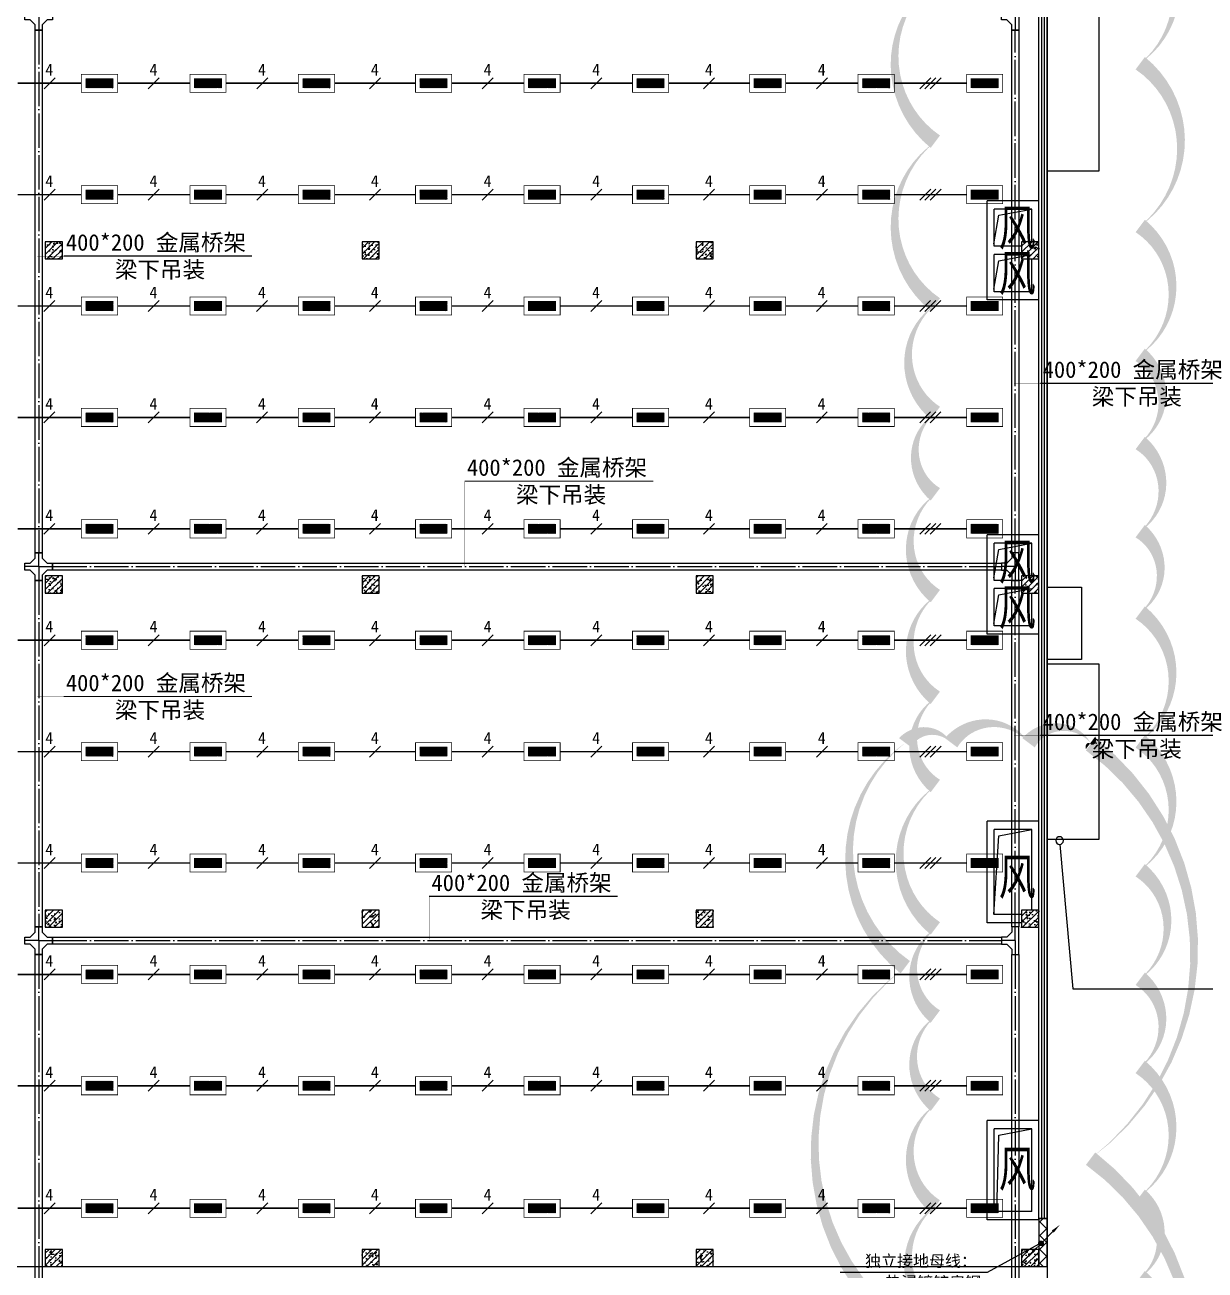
# Model space of a CAD drawing. Header units: millimetres. Extents: x -633009578 to 5705885, y -633235091 to 2571734.
# Drawn here: x 2882182 to 2916448, y 1923800 to 1959944 of the extents above; entities that cross this region are included whole.
import ezdxf

# ---------------------------------------------------------------- set-up
doc = ezdxf.new("R2010")
doc.units = ezdxf.units.MM
doc.header["$LTSCALE"] = 1000
doc.header["$MEASUREMENT"] = 0
doc.linetypes.add('DOTE', pattern=[2.4200000000000004, 2, -0.2, 0.02, -0.2])
doc.layers.get('0').update_dxf_attribs({"color": 9})
for name, color, linetype in [('3T_WOOD', 21, 'Continuous'), ('A-COLUM(柱)', 255, 'Continuous'), ('A-DI-I(索引)', 21, 'Continuous'), ('A-F-AREA(计算)', 5, 'Continuous'), ('A-FLOR(看线)', 8, 'Continuous'), ('A-HATH(填充)', 8, 'Continuous'), ('A-OTHER(其它)', 192, 'Continuous'), ('A-TEXT(房间)', 243, 'Continuous'), ('A-WALL(墙)', 255, 'Continuous'), ('A-WINDOW（窗）', 4, 'Continuous'), ('DIM_MODI', 6, 'Continuous'), ('WALL', 9, 'Continuous'), ('电-弱电平面-箭头', 3, 'Continuous'), ('电-强电平面-标注', 3, 'Continuous'), ('电-强电平面-线缆', 3, 'Continuous'), ('电-桥架', 4, 'Continuous'), ('设备-照明', 3, 'Continuous'), ('设备-箱柜', 3, 'Continuous')]:
    doc.layers.add(name, color=color, linetype=linetype)
doc.styles.add('_TCH', font='simhei.ttf', dxfattribs={"width": 0.75, "bigfont": 'hztxt.shx'})
doc.styles.add('ELEC-DIM', font='simhei.ttf')
doc.styles.add('IDQSTYLE', font='simhei.ttf', dxfattribs={"width": 0.707, "bigfont": 'hztxt.shx'})

# ---------------------------------------------------------------- blocks, each defined once
blk = doc.blocks.new('$TCHSYS$WIN2D')
for p, q in [((-0.5, 0.5), (0.5, 0.5)), ((-0.5, 0.5), (-0.4999999999999999, -0.5)), ((0.5, 0.5), (0.4999999999999998, -0.5)), ((0.5, 0.1666666666666666), (-0.5, 0.1666666666666666)), ((0.5, -0.1666666666666667), (-0.5, -0.1666666666666667)), ((-0.4999999999999999, -0.5), (0.5, -0.5))]:
    blk.add_line(p, q)
blk = doc.blocks.new('_FZH')
h = blk.add_hatch()
h.set_pattern_fill('钢筋混凝土', color=256, scale=0.1, style=0)
h.set_pattern_definition([(45, (0, 0), (-0.1767766952966369, 0.1767766952966369), []), (50, (0, 0), (0.7172601826007535, -0.06275213498259512), [0.07500000000000001, -0.8250000000000001]), (355, (0, 0), (-0.138751333613, 0.7521921337000119), [0.06, -0.66]), (100.4514, (0.05977168000000001, -0.00522934), (0.5785093817140216, 0.6894395420609536), [0.06374019, -0.701142112]), (46.1842, (0, 0.2), (1.067241048625645, -0.1655190143290181), [0.1125, -1.2375]), (96.6356, (0.088936745, 0.186206693), (0.9346627055487033, 0.9741178709004418), [0.095610288, -1.051713]), (351.1842, (0, 0.2), (0.9346619451336272, 0.9741186009253247), [0.09000000000000001, -0.9900000000000001]), (21, (0.1, 0.15), (0.5969070521184617, -0.4026188906653388), [0.07500000000000001, -0.8250000000000001]), (326, (0.1, 0.15), (0.2433153319215824, 0.7251500450468529), [0.06, -0.66]), (71.4514, (0.149742233, 0.116448394), (0.84022262858149, 0.3225304967099524), [0.06374019, -0.701142112]), (37.50000000000001, (0, 0), (0.01215985531729062, 0.3328938538313115), [0, -0.652, 0, -0.67, 0, -0.6625000000000001]), (7.499999999999999, (0, 0), (0.2630695374421486, 0.3944117118823603), [0, -0.382, 0, -0.637, 0, -0.2525]), (-32.5, (-0.223, 0), (0.533822436172409, -0.02255487173437976), [0, -0.25, 0, -0.78, 0, -1.035]), (-42.5, (-0.323, 0), (0.5831861693423862, 0.1001049823323177), [0, -0.325, 0, -0.518, 0, -0.735])])
h.paths.add_polyline_path([(-0.5, -0.5), (0.5, -0.5), (0.5, 0.5), (-0.5, 0.5)])
blk.add_lwpolyline([(-0.5, -0.5), (0.5, -0.5), (0.5, 0.5), (-0.5, 0.5)], close=True)
blk = doc.blocks.new('9-3-1')
at = {"layer": 'A-HATH(填充)'}
h = blk.add_hatch(dxfattribs=at)
h.set_pattern_fill('多孔材料', color=256, scale=100, style=0)
h.set_pattern_definition([(45, (-1310357.920547385, -2.793967723846436e-09), (-200.0002033111466, 200.0002033111467), []), (135, (-1310357.920547385, -2.793967723846436e-09), (-200.0002033111467, -200.0002033111466), [])])
h.paths.add_polyline_path([(1255980.598288325, 1245922.080887664), (1255980.598288326, 1247322.080887855), (1255740.598288326, 1247322.080887855), (1255740.598288325, 1245922.080887664)])
at = {"layer": 'A-DI-I(索引)'}
for p, q in [((1256354.059506357, 1258179.816810353), (1256723.846392044, 1253984.192666368)), ((1256723.846392044, 1253984.192666368), (1262978.910005449, 1253984.192666368))]:
    blk.add_line(p, q, dxfattribs=at)
blk.add_lwpolyline([(1256455.770254276, 1258290.886250541, 1), (1256232.770254276, 1258290.886250541, 1)], format="xyb", close=True, dxfattribs=at)
blk.add_circle((1256354.059506357, 1258179.816810353), 0, dxfattribs=at)
at = {"layer": 'A-F-AREA(计算)'}
blk.add_lwpolyline([(1121700.575826842, 1313862.080936), (1255980.575826842, 1313862.080936), (1255980.575826842, 1177782.080936), (1121700.575826842, 1177782.080936)], close=True, dxfattribs=at)
at = {"layer": 'A-FLOR(看线)'}
for points in [[(1255980.598288325, 1282822.080887661), (1257480.598288324, 1282822.080887661), (1257480.598288326, 1277722.080887661), (1255980.598288327, 1277722.080887661)], [(1255980.598288325, 1265647.080887664), (1256980.598288325, 1265647.080887664), (1256980.598288325, 1263547.080887664), (1255980.598288325, 1263547.080887664)], [(1255980.598288325, 1263422.080887661), (1257480.598288324, 1263422.080887661), (1257480.598288326, 1258322.080887661), (1255980.598288327, 1258322.080887661)], [(1188940.598288327, 1245922.080887664), (1255240.598288325, 1245922.080887664)]]:
    blk.add_lwpolyline(points, dxfattribs=at)
at = {"layer": 'A-OTHER(其它)'}
for points in [[(1254438.65291767, 1275612.078934581), (1254579.824808245, 1276442.089357611), (1255540.598288213, 1276622.080887587)], [(1254438.652917603, 1274292.071122137), (1254579.824808177, 1275122.081545167), (1255540.598288146, 1275302.073075143)], [(1254438.6529173, 1265912.078934994), (1254579.824807875, 1266742.089358024), (1255540.598287843, 1266922.080888001)], [(1254438.652917682, 1264592.071122175), (1254579.824808257, 1265422.081545205), (1255540.598288225, 1265602.073075181)], [(1254438.65291627, 1256142.07307521), (1254579.824808245, 1258432.089357559), (1255540.598288213, 1258612.080887536)], [(1254521.079452615, 1247522.080887701), (1254579.824808297, 1249742.08935793), (1255540.598288266, 1249922.080887906)]]:
    blk.add_lwpolyline(points, dxfattribs=at)
at = {"layer": 'A-WALL(墙)'}
for p, q in [((1254240.598288325, 1275422.073075166), (1254240.598288036, 1276862.080887953)), ((1255740.598288204, 1276862.080887953), (1254240.598288036, 1276862.080887953)), ((1254440.598288406, 1275542.073075509), (1254440.598288406, 1276622.080887587)), ((1255540.598288583, 1276622.080887587), (1254440.598288406, 1276622.080887587)), ((1255540.598288362, 1275672.080887693), (1255540.598288583, 1276622.080887587)), ((1255740.598288298, 1275672.080887693), (1255740.598288204, 1276862.080887953)), ((1255240.598288553, 1275542.073075517), (1254440.598288406, 1275542.073075509)), ((1254240.598288418, 1273982.0808877), (1254240.598288325, 1275422.073075166)), ((1255240.598288553, 1275302.073075138), (1254440.598288418, 1275302.073075143)), ((1254440.598288418, 1274222.080887689), (1254440.598288418, 1275302.073075143)), ((1255540.598288238, 1274222.080887689), (1255540.598288325, 1275172.080887693)), ((1255740.598288617, 1273982.0808877), (1255740.598288576, 1275172.080887693)), ((1255540.598288238, 1274222.080887689), (1254440.598288418, 1274222.080887689)), ((1255740.598288617, 1273982.0808877), (1254240.598288418, 1273982.0808877)), ((1254240.598288325, 1265722.073075166), (1254240.598288406, 1267162.080887615)), ((1255740.598288204, 1267162.080887615), (1254240.598288406, 1267162.080887615)), ((1254440.598288036, 1265842.073075171), (1254440.598288036, 1266922.080888001)), ((1255540.598288583, 1266922.080888001), (1254440.598288036, 1266922.080888001)), ((1255540.598288546, 1265972.080887693), (1255540.598288583, 1266922.080888001)), ((1255740.598288672, 1265972.080887693), (1255740.598288204, 1267162.080887615)), ((1255240.598287577, 1265842.073074985), (1254440.598288036, 1265842.073075171)), ((1254240.598288418, 1264282.080887738), (1254240.598288325, 1265722.073075166)), ((1255240.598287577, 1265602.073074881), (1254440.598288418, 1265602.073075181)), ((1254440.598288418, 1264522.080887727), (1254440.598288418, 1265602.073075181)), ((1255540.598288238, 1264522.080887727), (1255540.598288325, 1265472.080887693)), ((1255740.598288247, 1264282.080887738), (1255740.598288373, 1265472.080887693)), ((1255540.598288238, 1264522.080887727), (1254440.598288418, 1264522.080887727)), ((1255740.598288247, 1264282.080887738), (1254240.598288418, 1264282.080887738)), ((1254240.598288425, 1255902.073075219), (1254240.598288425, 1258852.080887594)), ((1255740.598288505, 1258852.080887593), (1254240.598288425, 1258852.080887594)), ((1254440.598288244, 1256142.073075209), (1254440.598288244, 1258612.080887604)), ((1255540.598288329, 1258612.080887604), (1254440.598288244, 1258612.080887604)), ((1255540.598288168, 1256272.080887693), (1255540.598288329, 1258612.080887604)), ((1255740.598288602, 1256272.080887693), (1255740.598288505, 1258852.080887593)), ((1255240.598288553, 1256142.073075082), (1254440.598288244, 1256142.073075209)), ((1255240.598288553, 1255902.07307519), (1254240.598288425, 1255902.073075219)), ((1254240.598288434, 1247282.080887711), (1254240.598288434, 1250162.080887588)), ((1255740.59828825, 1250162.080887588), (1254240.598288434, 1250162.080887588)), ((1254440.598288249, 1247522.080887701), (1254440.598288249, 1249922.080887974)), ((1255540.598288435, 1249922.080887974), (1254440.598288249, 1249922.080887974)), ((1255540.598288435, 1247522.080887701), (1255540.598288435, 1249922.080887974)), ((1255740.59828825, 1247282.080887711), (1255740.59828825, 1250162.080887588)), ((1255540.598288435, 1247522.080887701), (1254440.598288249, 1247522.080887701)), ((1255740.59828825, 1247282.080887711), (1254240.598288434, 1247282.080887711))]:
    blk.add_line(p, q, dxfattribs=at)
at = {"layer": 'DIM_MODI', "color": 8}
for points in [[(1252735.810970664, 1283300.770435103, 0, 450, 0.5), (1252735.810970664, 1278576.114226514, 0, 450, 0.5), (1252735.810970664, 1273851.458017926, 0, 450, 0.5), (1252735.810970664, 1270701.6872122, 0, 450, 0.5), (1252735.810970664, 1268339.359107906, 0, 450, 0.5), (1252735.810970664, 1265386.448977539, 0, 450, 0.5), (1252735.810970664, 1262433.538847171, 0, 450, 0.5), (1252735.810970664, 1259874.350067519, 0, 450, 0.5), (1252735.810970664, 1255740.275885004, 0, 450, 0.5), (1252735.810970664, 1253181.087105352, 0, 450, 0.5), (1252735.810970664, 1250621.8983257, 0, 450, 0.5), (1252735.810970664, 1247668.988195332, 0, 450, 0.5), (1252735.810970664, 1244519.217389606, 0, 450, 0.5)], [(1258685.310798185, 1242663.739489907, 0, 450, 0.5), (1258685.310798185, 1245616.649620275, 0, 450, 0.5), (1258685.310798185, 1247978.977724569, 0, 450, 0.5), (1258685.310798185, 1251719.330556368, 0, 450, 0.5), (1258685.310798185, 1254278.51933602, 0, 450, 0.5), (1258685.310798185, 1257428.290141746, 0, 450, 0.5), (1258685.310798185, 1261168.642973545, 0, 450, 0.5), (1258685.310798185, 1264908.995805344, 0, 450, 0.5), (1258685.310798185, 1267271.323909638, 0, 450, 0.5), (1258685.310798185, 1269830.51268929, 0, 450, 0.5), (1258685.310798185, 1272389.701468942, 0, 450, 0.5), (1258685.310798185, 1276130.054300742, 0, 450, 0.5), (1258685.310798185, 1280854.71050933, 0, 450, 0.5), (1258685.310798185, 1284988.784691845, 0, 450, 0.5)]]:
    blk.add_lwpolyline(points, format="xyseb", dxfattribs=at)
blk.add_lwpolyline([(1251862.579452615, 1261129.255103555, 0, 450, 0.5), (1251862.579452615, 1254614.317358537, 0, 450, 0.5), (1251862.579452615, 1244090.187155047, 0, 450, 0.5), (1251862.579452615, 1238076.398467339, 0, 450, 0.5), (1251862.579452615, 1237030.667434421, 0, 450, 0.5), (1255912.579452615, 1237030.667434421, 0, 450, 0.5), (1257244.079452615, 1237030.667434421, 0, 450, 0.5), (1257244.079452615, 1249058.244809838, 0, 450, 0.5), (1257244.079452615, 1261085.822185255, 0, 450, 0.5), (1257244.079452615, 1261129.255103555, 0, 450, 0.5), (1255444.079452615, 1261129.255103555, 0, 450, 0.5), (1253194.079452615, 1261129.255103555, 0, 450, 0.5)], format="xyseb", close=True, dxfattribs=at)
at = {"layer": 'WALL'}
for p, q in [((1255980.598288326, 1247322.080887855), (1255740.598288326, 1247322.080887855)), ((1255740.598288326, 1247322.080887855), (1255740.598288325, 1245922.080887664)), ((1255980.598288325, 1245922.080887664), (1255980.598288326, 1247322.080887855)), ((1255740.598288325, 1245922.080887664), (1255980.598288325, 1245922.080887664))]:
    blk.add_line(p, q, dxfattribs=at)
at = {"layer": 'A-COLUM(柱)', "xscale": 500, "yscale": 500, "zscale": 500}
for p in [(1227140.598288325, 1275422.080887664), (1236340.598288325, 1275422.080887664), (1246040.598288325, 1275422.080887664), (1255490.598288325, 1275422.080887664), (1227140.598288325, 1265722.080887664), (1236340.598288325, 1265722.080887664), (1246040.598288325, 1265722.080887664), (1255490.598288325, 1265722.080887664), (1227140.598288325, 1256022.080887664), (1236340.598288325, 1256022.080887664), (1246040.598288325, 1256022.080887664), (1255490.598288325, 1256022.080887664), (1227140.598288325, 1246172.080887664), (1236340.598288325, 1246172.080887664), (1246040.598288325, 1246172.080887664), (1255490.598288325, 1246172.080887664)]:
    blk.add_blockref('_FZH', p, dxfattribs=at)
at = {"layer": 'A-WINDOW（窗）', "extrusion": (0, 0, -1), "xscale": -36000, "yscale": 240, "zscale": 36000, "rotation": 270}
blk.add_blockref('$TCHSYS$WIN2D', (-1255860.598288325, 1265322.080887664), dxfattribs=at)
at = {"layer": 'A-TEXT(房间)', "style": '_TCH', "width": 0.75}
for p in [(1254577.276002137, 1275559.479153864), (1254577.276002069, 1274239.471341421), (1254577.276001767, 1265859.479154278), (1254577.276002149, 1264539.471341459), (1254577.276002137, 1256713.979153813), (1254577.276002189, 1248240.979154183)]:
    blk.add_text('风', height=1050, dxfattribs=at).set_placement(p)
blk = doc.blocks.new('*X353')
at = {"color": 0, "linetype": 'Continuous'}
for p, q in [((277.1059544658493, 221.9516255332986), (279.536990929048, 224.3826619964973)), ((277.1059544658493, 222.2344682457732), (279.2541482165735, 224.3826619964973)), ((277.1059544658493, 222.5173109582479), (278.9713055040988, 224.3826619964973)), ((277.1059544658493, 222.8001536707225), (278.6884627916242, 224.3826619964973)), ((277.1059544658493, 223.0829963831971), (278.4056200791496, 224.3826619964973)), ((277.1059544658493, 223.3658390956717), (278.122777366675, 224.3826619964973)), ((277.1059544658493, 223.6486818081463), (277.8399346542004, 224.3826619964973)), ((277.1059544658493, 223.9315245206209), (277.5570919417257, 224.3826619964973)), ((277.1059544658493, 224.2143672330955), (277.2742492292511, 224.3826619964973)), ((277.3198336415227, 221.8826619964973), (279.8198336415227, 224.3826619964973)), ((277.6026763539973, 221.8826619964973), (280.1026763539973, 224.3826619964973)), ((277.8855190664719, 221.8826619964973), (280.3855190664719, 224.3826619964973)), ((278.1683617789465, 221.8826619964973), (280.6683617789466, 224.3826619964973)), ((278.4512044914212, 221.8826619964973), (280.9512044914212, 224.3826619964973)), ((278.7340472038958, 221.8826619964973), (281.2340472038958, 224.3826619964973)), ((279.0168899163704, 221.8826619964973), (281.5168899163704, 224.3826619964973)), ((279.299732628845, 221.8826619964973), (281.799732628845, 224.3826619964973)), ((279.5825753413196, 221.8826619964973), (282.0825753413196, 224.3826619964973)), ((279.8654180537943, 221.8826619964973), (282.3654180537943, 224.3826619964973)), ((280.1482607662689, 221.8826619964973), (282.6482607662689, 224.3826619964973)), ((280.4311034787435, 221.8826619964973), (282.9311034787435, 224.3826619964973)), ((280.7139461912181, 221.8826619964973), (283.2139461912181, 224.3826619964973)), ((280.9967889036927, 221.8826619964973), (283.4967889036927, 224.3826619964973)), ((281.2796316161674, 221.8826619964973), (283.7796316161674, 224.3826619964973)), ((281.5624743286419, 221.8826619964973), (284.062474328642, 224.3826619964973)), ((281.8453170411166, 221.8826619964973), (284.3453170411166, 224.3826619964973)), ((282.1281597535912, 221.8826619964973), (284.6059544658494, 224.3604567087555)), ((282.4110024660658, 221.8826619964973), (284.6059544658494, 224.0776139962809)), ((282.6938451785405, 221.8826619964973), (284.6059544658494, 223.7947712838063)), ((282.976687891015, 221.8826619964973), (284.6059544658494, 223.5119285713317)), ((283.2595306034897, 221.8826619964973), (284.6059544658494, 223.229085858857)), ((283.5423733159643, 221.8826619964973), (284.6059544658494, 222.9462431463824)), ((283.8252160284389, 221.8826619964973), (284.6059544658494, 222.6634004339078)), ((284.1080587409135, 221.8826619964973), (284.6059544658494, 222.3805577214332)), ((284.3909014533882, 221.8826619964973), (284.6059544658494, 222.0977150089586))]:
    blk.add_line(p, q, dxfattribs=at)
blk = doc.blocks.new('HC000062')
at = {"color": 0, "linetype": 'Continuous', "const_width": 0.2}
for points in [[(-4.97662087547036, 2.499999999999943), (5.023379124529697, 2.499999999999943), (5.023379124529697, -2.500000000000057), (-4.97662087547036, -2.500000000000057), (-4.97662087547036, 2.499999999999943)], [(-3.72662087547036, 1.25), (-3.72662087547036, -1.250000000000057), (3.773379124529697, -1.250000000000057), (3.773379124529697, 1.25), (-3.72662087547036, 1.25)]]:
    blk.add_lwpolyline(points, dxfattribs=at)
at = {"color": 0, "linetype": 'Continuous'}
blk.add_blockref('*X353', (-280.8325753413197, -223.1326619964974), dxfattribs=at)
at = {"color": 0, "style": 'IDQSTYLE', "width": 0.7}
blk.add_attdef('PSFHATT', (7.023379124529697, -2.500000000000057), '', height=2.5, dxfattribs=at)
blk = doc.blocks.new('*X134')
at = {"color": 0, "linetype": 'Continuous'}
for p, q in [((192.590110055903, 446.7242872143482), (193.9264208598343, 448.0605980182795)), ((192.6512440212146, 447.2096852483717), (193.4410228258108, 447.9994640529679)), ((192.666080612941, 446.3759937026742), (194.2747143715083, 447.9846274612416)), ((192.8122309321682, 446.0978799531896), (194.552828120993, 447.8384771420143)), ((193.0126674313866, 445.874052383696), (194.7766556904866, 447.6380406427959)), ((193.2651240367983, 445.7022449203958), (194.9484631537868, 447.3855840373842)), ((193.5780466605768, 445.5909034754624), (195.0598045987202, 447.0726614136058)), ((193.9838870800477, 445.5724798262212), (195.0782282479613, 446.6668209941349))]:
    blk.add_line(p, q, dxfattribs=at)
blk = doc.blocks.new('HC001445')
at = {"color": 0, "linetype": 'Continuous'}
for p, q in [((0.1320978050268309, 0.05776119327106244), (3.237590705501646, 3.232738715067399)), ((-5.469508829517324, -5.531426259851287), (-2.364015929042509, -2.356448738054951))]:
    blk.add_line(p, q, dxfattribs=at)
for points in [[(3.237590705501646, 3.232738715067399, 0.8, 0, 0), (5.189490166405335, 5.119309791711203, 0, 0, 0)], [(-2.364015929042509, -2.356448738054951, 0.8, 0, 0), (-0.4121164681388194, -0.4698776614111466, 0, 0, 0)]]:
    blk.add_lwpolyline(points, format="xyseb", dxfattribs=at)
blk.add_circle((0, 0), 0.625, dxfattribs=at)
at = {"color": 0, "linetype": 'Continuous', "xscale": 0.5, "yscale": 0.5, "zscale": 0.5}
blk.add_blockref('*X134', (-96.91845018383214, -223.4069038532592), dxfattribs=at)
at = {"color": 0, "style": 'IDQSTYLE', "width": 0.7}
blk.add_attdef('PSFHATT', (7.189490166405335, -5.531426259851287), '', height=2.5, dxfattribs=at)
blk = doc.blocks.new('G$C5426B98F')
at = {"layer": '设备-箱柜', "color": 6}
for p, q in [((0, 0), (-1502.718682224397, -815.8088769494789)), ((-1502.718682224397, -815.8088769494789), (-5770.856057925615, -815.8088769494789))]:
    blk.add_line(p, q, dxfattribs=at)
at = {"layer": '电-弱电平面-箭头', "color": 4, "xscale": 105, "yscale": 105, "zscale": 105}
blk.add_blockref('HC001445', (61.51194860646501, 27.58350439893547), dxfattribs=at)
at = {"layer": '设备-箱柜', "color": 6, "style": 'ELEC-DIM'}
for s, p in [('独立接地母线：', (-5046.856293669902, -655.0661934000091)), ('热浸镀锌扁钢', (-4461.345431455877, -1275.443169307953))]:
    blk.add_text(s, height=339.8734177215189, dxfattribs=at).set_placement(p)

msp = doc.modelspace()

# ---------------------------------------------------------------- linework, layer by layer
at = {"layer": '电-强电平面-标注'}
for p, q in [((2883056.547865565, 1958408.69594752), (2882738.34981404, 1958090.497895977)), ((2886081.547865565, 1958408.695947597), (2885763.34981404, 1958090.497896054)), ((2889231.547865565, 1958408.695947677), (2888913.34981404, 1958090.497896134)), ((2892506.547865565, 1958408.695947761), (2892188.34981404, 1958090.497896218)), ((2895781.547865565, 1958408.695947845), (2895463.34981404, 1958090.497896302)), ((2898931.547865565, 1958408.695947925), (2898613.34981404, 1958090.497896382)), ((2902206.547865565, 1958408.695948008), (2901888.34981404, 1958090.497896465)), ((2905481.547865565, 1958408.695948092), (2905163.34981404, 1958090.497896549)), ((2908481.597865566, 1958408.695948167), (2908163.39981404, 1958090.497896626)), ((2908631.597865566, 1958408.695948171), (2908313.39981404, 1958090.49789663)), ((2908781.597865566, 1958408.695948175), (2908463.39981404, 1958090.497896634)), ((2883056.547865565, 1955175.362614177), (2882738.34981404, 1954857.164562634)), ((2886081.547865565, 1955175.362614254), (2885763.34981404, 1954857.164562711)), ((2889231.547865565, 1955175.362614334), (2888913.34981404, 1954857.164562791)), ((2892506.547865565, 1955175.362614418), (2892188.34981404, 1954857.164562875)), ((2895781.547865565, 1955175.362614501), (2895463.34981404, 1954857.164562958)), ((2898931.547865565, 1955175.362614582), (2898613.34981404, 1954857.164563039)), ((2902206.547865565, 1955175.362614665), (2901888.34981404, 1954857.164563122)), ((2905481.547865565, 1955175.362614749), (2905163.34981404, 1954857.164563206)), ((2908481.597865566, 1955175.362614824), (2908163.39981404, 1954857.164563283)), ((2908631.597865566, 1955175.362614828), (2908313.39981404, 1954857.164563287)), ((2908781.597865566, 1955175.362614832), (2908463.39981404, 1954857.164563291)), ((2883053.996705368, 1951942.029280863), (2882735.798653843, 1951623.83122932)), ((2886078.996705368, 1951942.02928094), (2885760.798653843, 1951623.831229397)), ((2889228.996705368, 1951942.029281021), (2888910.798653843, 1951623.831229478)), ((2892503.996705368, 1951942.029281104), (2892185.798653843, 1951623.831229561)), ((2895778.996705368, 1951942.029281188), (2895460.798653843, 1951623.831229645)), ((2898928.996705368, 1951942.029281268), (2898610.798653843, 1951623.831229725)), ((2902203.996705368, 1951942.029281352), (2901885.798653843, 1951623.831229809)), ((2905478.996705368, 1951942.029281435), (2905160.798653843, 1951623.831229892)), ((2908479.046705369, 1951942.029281511), (2908160.848653843, 1951623.83122997)), ((2908629.046705369, 1951942.029281514), (2908310.848653843, 1951623.831229973)), ((2908779.046705369, 1951942.029281518), (2908460.848653843, 1951623.831229977)), ((2883053.996705368, 1948708.69594752), (2882735.798653843, 1948390.497895977)), ((2886078.996705368, 1948708.695947597), (2885760.798653843, 1948390.497896054)), ((2889228.996705368, 1948708.695947677), (2888910.798653843, 1948390.497896134)), ((2892503.996705368, 1948708.695947761), (2892185.798653843, 1948390.497896218)), ((2895778.996705368, 1948708.695947845), (2895460.798653843, 1948390.497896302)), ((2898928.996705368, 1948708.695947925), (2898610.798653843, 1948390.497896382)), ((2902203.996705368, 1948708.695948008), (2901885.798653843, 1948390.497896465)), ((2905478.996705368, 1948708.695948092), (2905160.798653843, 1948390.497896549)), ((2908479.046705369, 1948708.695948167), (2908160.848653843, 1948390.497896626)), ((2908629.046705369, 1948708.695948171), (2908310.848653843, 1948390.49789663)), ((2908779.046705369, 1948708.695948175), (2908460.848653843, 1948390.497896634)), ((2883053.996705368, 1945475.362614177), (2882735.798653843, 1945157.164562634)), ((2886078.996705368, 1945475.362614254), (2885760.798653843, 1945157.164562711)), ((2889228.996705368, 1945475.362614334), (2888910.798653843, 1945157.164562791)), ((2892503.996705368, 1945475.362614418), (2892185.798653843, 1945157.164562875)), ((2895778.996705368, 1945475.362614501), (2895460.798653843, 1945157.164562958)), ((2898928.996705368, 1945475.362614582), (2898610.798653843, 1945157.164563039)), ((2902203.996705368, 1945475.362614665), (2901885.798653843, 1945157.164563122)), ((2905478.996705368, 1945475.362614749), (2905160.798653843, 1945157.164563206)), ((2908479.046705369, 1945475.362614824), (2908160.848653843, 1945157.164563283)), ((2908629.046705369, 1945475.362614828), (2908310.848653843, 1945157.164563287)), ((2908779.046705369, 1945475.362614832), (2908460.848653843, 1945157.164563291)), ((2883056.547865565, 1942242.029280863), (2882738.34981404, 1941923.83122932)), ((2886081.547865565, 1942242.02928094), (2885763.34981404, 1941923.831229397)), ((2889231.547865565, 1942242.029281021), (2888913.34981404, 1941923.831229478)), ((2892506.547865565, 1942242.029281104), (2892188.34981404, 1941923.831229561)), ((2895781.547865565, 1942242.029281188), (2895463.34981404, 1941923.831229645)), ((2898931.547865565, 1942242.029281268), (2898613.34981404, 1941923.831229725)), ((2902206.547865565, 1942242.029281352), (2901888.34981404, 1941923.831229809)), ((2905481.547865565, 1942242.029281435), (2905163.34981404, 1941923.831229892)), ((2908481.597865566, 1942242.029281511), (2908163.39981404, 1941923.83122997)), ((2908631.597865566, 1942242.029281514), (2908313.39981404, 1941923.831229973)), ((2908781.597865566, 1942242.029281518), (2908463.39981404, 1941923.831229977)), ((2883056.547865565, 1939008.69594752), (2882738.34981404, 1938690.497895977)), ((2886081.547865565, 1939008.695947597), (2885763.34981404, 1938690.497896054)), ((2889231.547865565, 1939008.695947677), (2888913.34981404, 1938690.497896134)), ((2892506.547865565, 1939008.695947761), (2892188.34981404, 1938690.497896218)), ((2895781.547865565, 1939008.695947845), (2895463.34981404, 1938690.497896302)), ((2898931.547865565, 1939008.695947925), (2898613.34981404, 1938690.497896382)), ((2902206.547865565, 1939008.695948008), (2901888.34981404, 1938690.497896465)), ((2905481.547865565, 1939008.695948092), (2905163.34981404, 1938690.497896549)), ((2908481.597865566, 1939008.695948167), (2908163.39981404, 1938690.497896626)), ((2908631.597865566, 1939008.695948171), (2908313.39981404, 1938690.49789663)), ((2908781.597865566, 1939008.695948175), (2908463.39981404, 1938690.497896634)), ((2883056.547865565, 1935775.362614177), (2882738.34981404, 1935457.164562634)), ((2886081.547865565, 1935775.362614254), (2885763.34981404, 1935457.164562711)), ((2889231.547865565, 1935775.362614334), (2888913.34981404, 1935457.164562791)), ((2892506.547865565, 1935775.362614418), (2892188.34981404, 1935457.164562875)), ((2895781.547865565, 1935775.362614501), (2895463.34981404, 1935457.164562958)), ((2898931.547865565, 1935775.362614582), (2898613.34981404, 1935457.164563039)), ((2902206.547865565, 1935775.362614665), (2901888.34981404, 1935457.164563122)), ((2905481.547865565, 1935775.362614749), (2905163.34981404, 1935457.164563206)), ((2908481.597865566, 1935775.362614824), (2908163.39981404, 1935457.164563283)), ((2908631.597865566, 1935775.362614828), (2908313.39981404, 1935457.164563287)), ((2908781.597865566, 1935775.362614832), (2908463.39981404, 1935457.164563291)), ((2883056.547865565, 1932542.029280863), (2882738.34981404, 1932223.83122932)), ((2886081.547865565, 1932542.02928094), (2885763.34981404, 1932223.831229397)), ((2889231.547865565, 1932542.029281021), (2888913.34981404, 1932223.831229478)), ((2892506.547865565, 1932542.029281104), (2892188.34981404, 1932223.831229561)), ((2895781.547865565, 1932542.029281188), (2895463.34981404, 1932223.831229645)), ((2898931.547865565, 1932542.029281268), (2898613.34981404, 1932223.831229725)), ((2902206.547865565, 1932542.029281352), (2901888.34981404, 1932223.831229809)), ((2905481.547865565, 1932542.029281435), (2905163.34981404, 1932223.831229892)), ((2908481.597865566, 1932542.029281511), (2908163.39981404, 1932223.83122997)), ((2908631.597865566, 1932542.029281514), (2908313.39981404, 1932223.831229973)), ((2908781.597865566, 1932542.029281518), (2908463.39981404, 1932223.831229977)), ((2883056.547865565, 1929308.69594752), (2882738.34981404, 1928990.497895977)), ((2886081.547865565, 1929308.695947597), (2885763.34981404, 1928990.497896054)), ((2889231.547865565, 1929308.695947677), (2888913.34981404, 1928990.497896134)), ((2892506.547865565, 1929308.695947761), (2892188.34981404, 1928990.497896218)), ((2895781.547865565, 1929308.695947845), (2895463.34981404, 1928990.497896302)), ((2898931.547865565, 1929308.695947925), (2898613.34981404, 1928990.497896382)), ((2902206.547865565, 1929308.695948008), (2901888.34981404, 1928990.497896465)), ((2905481.547865565, 1929308.695948092), (2905163.34981404, 1928990.497896549)), ((2908481.597865566, 1929308.695948167), (2908163.39981404, 1928990.497896626)), ((2908631.597865566, 1929308.695948171), (2908313.39981404, 1928990.49789663)), ((2908781.597865566, 1929308.695948175), (2908463.39981404, 1928990.497896634)), ((2883056.547865565, 1925753.362614177), (2882738.34981404, 1925435.164562634)), ((2886081.547865565, 1925753.362614254), (2885763.34981404, 1925435.164562711)), ((2889231.547865565, 1925753.362614334), (2888913.34981404, 1925435.164562791)), ((2892506.547865565, 1925753.362614418), (2892188.34981404, 1925435.164562875)), ((2895781.547865565, 1925753.362614501), (2895463.34981404, 1925435.164562958)), ((2898931.547865565, 1925753.362614582), (2898613.34981404, 1925435.164563039)), ((2902206.547865565, 1925753.362614665), (2901888.34981404, 1925435.164563122)), ((2905481.547865565, 1925753.362614749), (2905163.34981404, 1925435.164563206)), ((2908481.597865566, 1925753.362614824), (2908163.39981404, 1925435.164563283)), ((2908631.597865566, 1925753.362614828), (2908313.39981404, 1925435.164563287)), ((2908781.597865566, 1925753.362614832), (2908463.39981404, 1925435.164563291))]:
    msp.add_line(p, q, dxfattribs=at)
at = {"layer": '电-强电平面-线缆', "color": 1, "linetype": 'Continuous', "const_width": 45}
for points in [[(2881972.548839803, 1958249.596921725), (2883822.348839803, 1958249.596921772)], [(2884872.548839803, 1958249.596921799), (2886972.348839803, 1958249.596921852)], [(2888022.548839803, 1958249.596921879), (2890122.348839803, 1958249.596921933)], [(2891172.548839803, 1958249.596921959), (2893522.348839803, 1958249.596922019)], [(2894572.548839803, 1958249.596922046), (2896672.348839803, 1958249.5969221)], [(2897722.548839803, 1958249.596922127), (2899822.348839803, 1958249.59692218)], [(2900872.548839803, 1958249.596922207), (2903222.348839803, 1958249.596922267)], [(2904272.548839803, 1958249.596922294), (2906372.348839803, 1958249.596922347)], [(2907422.548839803, 1958249.596922374), (2909522.448839803, 1958249.596922427)], [(2881972.548839803, 1955016.263588381), (2883822.348839803, 1955016.263588429)], [(2884872.548839803, 1955016.263588456), (2886972.348839803, 1955016.263588509)], [(2888022.548839803, 1955016.263588536), (2890122.348839803, 1955016.263588589)], [(2891172.548839803, 1955016.263588616), (2893522.348839803, 1955016.263588676)], [(2894572.548839803, 1955016.263588703), (2896672.348839803, 1955016.263588757)], [(2897722.548839803, 1955016.263588783), (2899822.348839803, 1955016.263588837)], [(2900872.548839803, 1955016.263588864), (2903222.348839803, 1955016.263588923)], [(2904272.548839803, 1955016.26358895), (2906372.348839803, 1955016.263589004)], [(2907422.548839803, 1955016.263589031), (2909522.448839803, 1955016.263589084)], [(2881969.997679606, 1951782.930255068), (2883819.797679605, 1951782.930255115)], [(2884869.997679606, 1951782.930255142), (2886969.797679605, 1951782.930255196)], [(2888019.997679606, 1951782.930255222), (2890119.797679605, 1951782.930255276)], [(2891169.997679606, 1951782.930255303), (2893519.797679605, 1951782.930255363)], [(2894569.997679606, 1951782.93025539), (2896669.797679605, 1951782.930255443)], [(2897719.997679606, 1951782.93025547), (2899819.797679605, 1951782.930255523)], [(2900869.997679606, 1951782.93025555), (2903219.797679605, 1951782.93025561)], [(2904269.997679606, 1951782.930255637), (2906369.797679605, 1951782.93025569)], [(2907419.997679606, 1951782.930255717), (2909519.897679606, 1951782.930255771)], [(2881969.997679606, 1948549.596921725), (2883819.797679605, 1948549.596921772)], [(2884869.997679606, 1948549.596921799), (2886969.797679605, 1948549.596921852)], [(2888019.997679606, 1948549.596921879), (2890119.797679605, 1948549.596921933)], [(2891169.997679606, 1948549.596921959), (2893519.797679605, 1948549.596922019)], [(2894569.997679606, 1948549.596922046), (2896669.797679605, 1948549.5969221)], [(2897719.997679606, 1948549.596922127), (2899819.797679605, 1948549.59692218)], [(2900869.997679606, 1948549.596922207), (2903219.797679605, 1948549.596922267)], [(2904269.997679606, 1948549.596922294), (2906369.797679605, 1948549.596922347)], [(2907419.997679606, 1948549.596922374), (2909519.897679606, 1948549.596922427)], [(2881969.997679606, 1945316.263588381), (2883819.797679605, 1945316.263588429)], [(2884869.997679606, 1945316.263588456), (2886969.797679605, 1945316.263588509)], [(2888019.997679606, 1945316.263588536), (2890119.797679605, 1945316.263588589)], [(2891169.997679606, 1945316.263588616), (2893519.797679605, 1945316.263588676)], [(2894569.997679606, 1945316.263588703), (2896669.797679605, 1945316.263588757)], [(2897719.997679606, 1945316.263588783), (2899819.797679605, 1945316.263588837)], [(2900869.997679606, 1945316.263588864), (2903219.797679605, 1945316.263588923)], [(2904269.997679606, 1945316.26358895), (2906369.797679605, 1945316.263589004)], [(2907419.997679606, 1945316.263589031), (2909519.897679606, 1945316.263589084)], [(2881972.548839803, 1942082.930255068), (2883822.348839803, 1942082.930255115)], [(2884872.548839803, 1942082.930255142), (2886972.348839803, 1942082.930255196)], [(2888022.548839803, 1942082.930255222), (2890122.348839803, 1942082.930255276)], [(2891172.548839803, 1942082.930255303), (2893522.348839803, 1942082.930255363)], [(2894572.548839803, 1942082.93025539), (2896672.348839803, 1942082.930255443)], [(2897722.548839803, 1942082.93025547), (2899822.348839803, 1942082.930255523)], [(2900872.548839803, 1942082.93025555), (2903222.348839803, 1942082.93025561)], [(2904272.548839803, 1942082.930255637), (2906372.348839803, 1942082.93025569)], [(2907422.548839803, 1942082.930255717), (2909522.448839803, 1942082.930255771)], [(2881972.548839803, 1938849.596921725), (2883822.348839803, 1938849.596921772)], [(2884872.548839803, 1938849.596921799), (2886972.348839803, 1938849.596921852)], [(2888022.548839803, 1938849.596921879), (2890122.348839803, 1938849.596921933)], [(2891172.548839803, 1938849.596921959), (2893522.348839803, 1938849.596922019)], [(2894572.548839803, 1938849.596922046), (2896672.348839803, 1938849.5969221)], [(2897722.548839803, 1938849.596922127), (2899822.348839803, 1938849.59692218)], [(2900872.548839803, 1938849.596922207), (2903222.348839803, 1938849.596922267)], [(2904272.548839803, 1938849.596922294), (2906372.348839803, 1938849.596922347)], [(2907422.548839803, 1938849.596922374), (2909522.448839803, 1938849.596922427)], [(2881972.548839803, 1935616.263588381), (2883822.348839803, 1935616.263588429)], [(2884872.548839803, 1935616.263588456), (2886972.348839803, 1935616.263588509)], [(2888022.548839803, 1935616.263588536), (2890122.348839803, 1935616.263588589)], [(2891172.548839803, 1935616.263588616), (2893522.348839803, 1935616.263588676)], [(2894572.548839803, 1935616.263588703), (2896672.348839803, 1935616.263588757)], [(2897722.548839803, 1935616.263588783), (2899822.348839803, 1935616.263588837)], [(2900872.548839803, 1935616.263588864), (2903222.348839803, 1935616.263588923)], [(2904272.548839803, 1935616.26358895), (2906372.348839803, 1935616.263589004)], [(2907422.548839803, 1935616.263589031), (2909522.448839803, 1935616.263589084)], [(2881972.548839803, 1932382.930255068), (2883822.348839803, 1932382.930255115)], [(2884872.548839803, 1932382.930255142), (2886972.348839803, 1932382.930255196)], [(2888022.548839803, 1932382.930255222), (2890122.348839803, 1932382.930255276)], [(2891172.548839803, 1932382.930255303), (2893522.348839803, 1932382.930255363)], [(2894572.548839803, 1932382.93025539), (2896672.348839803, 1932382.930255443)], [(2897722.548839803, 1932382.93025547), (2899822.348839803, 1932382.930255523)], [(2900872.548839803, 1932382.93025555), (2903222.348839803, 1932382.93025561)], [(2904272.548839803, 1932382.930255637), (2906372.348839803, 1932382.93025569)], [(2907422.548839803, 1932382.930255717), (2909522.448839803, 1932382.930255771)], [(2881972.548839803, 1929149.596921725), (2883822.348839803, 1929149.596921772)], [(2884872.548839803, 1929149.596921799), (2886972.348839803, 1929149.596921852)], [(2888022.548839803, 1929149.596921879), (2890122.348839803, 1929149.596921933)], [(2891172.548839803, 1929149.596921959), (2893522.348839803, 1929149.596922019)], [(2894572.548839803, 1929149.596922046), (2896672.348839803, 1929149.5969221)], [(2897722.548839803, 1929149.596922127), (2899822.348839803, 1929149.59692218)], [(2900872.548839803, 1929149.596922207), (2903222.348839803, 1929149.596922267)], [(2904272.548839803, 1929149.596922294), (2906372.348839803, 1929149.596922347)], [(2907422.548839803, 1929149.596922374), (2909522.448839803, 1929149.596922427)], [(2881972.548839803, 1925594.263588381), (2883822.348839803, 1925594.263588429)], [(2884872.548839803, 1925594.263588456), (2886972.348839803, 1925594.263588509)], [(2888022.548839803, 1925594.263588536), (2890122.348839803, 1925594.263588589)], [(2891172.548839803, 1925594.263588616), (2893522.348839803, 1925594.263588676)], [(2894572.548839803, 1925594.263588703), (2896672.348839803, 1925594.263588757)], [(2897722.548839803, 1925594.263588783), (2899822.348839803, 1925594.263588837)], [(2900872.548839803, 1925594.263588864), (2903222.348839803, 1925594.263588923)], [(2904272.548839803, 1925594.26358895), (2906372.348839803, 1925594.263589004)], [(2907422.548839803, 1925594.263589031), (2909522.448839803, 1925594.263589084)]]:
    msp.add_lwpolyline(points, dxfattribs=at)
at = {"layer": '电-桥架', "color": 5, "linetype": 'DOTE', "ltscale": 0.5}
for p, q in [((2882582.499998585, 1960193.5), (2882582.499998589, 1959793.5)), ((2910937.000048159, 1960193.5), (2910937.000047441, 1959793.5)), ((2882582.499998589, 1959793.5), (2882582.499998706, 1944618)), ((2910937.000020203, 1944618), (2910937.000047443, 1959793.5)), ((2882582.49999886, 1944218), (2882582.499998849, 1944618)), ((2910937, 1944218), (2910936.999999282, 1944618)), ((2882582.49999886, 1944218), (2882182.49999886, 1944218)), ((2882582.49999886, 1944218), (2882982.49999886, 1944218)), ((2882582.49999886, 1944218), (2882582.499998852, 1943818)), ((2882982.49999886, 1944218), (2910537, 1944218)), ((2910937, 1944218), (2910537, 1944218)), ((2910937, 1944218), (2910937.000000718, 1943818)), ((2882582.499998712, 1943818), (2882582.49999879, 1933762.499999927)), ((2910937.000000718, 1933762.499999927), (2910937.000018767, 1943818)), ((2882582.499998793, 1933362.499999927), (2882582.49999879, 1933762.499999927)), ((2910937, 1933362.499999927), (2910937.000000718, 1933762.499999927)), ((2882582.499998793, 1933362.499999927), (2882182.499998793, 1933362.499999927)), ((2882582.499998793, 1933362.499999927), (2882582.499998796, 1932962.499999927)), ((2882582.499998793, 1933362.499999927), (2882982.499998793, 1933362.499999927)), ((2882982.499998793, 1933362.499999927), (2910537, 1933362.499999927)), ((2910937, 1933362.499999927), (2910537, 1933362.499999927)), ((2910937, 1933362.499999927), (2910936.999999282, 1932962.499999927)), ((2882582.499998796, 1932962.499999927), (2882582.499998947, 1913550)), ((2910936.999999282, 1932962.499999927), (2910936.999964439, 1913550))]:
    msp.add_line(p, q, dxfattribs=at)
at = {"layer": '电-桥架', "ltscale": 0.5}
for points in [[(2882982.499998586, 1960093.5), (2882832.499998586, 1960093.5), (2882682.499998588, 1959943.500000001), (2882682.499998589, 1959793.500000001), (2882482.499998589, 1959793.499999999), (2882482.499998588, 1959943.499999999), (2882332.499998586, 1960093.5), (2882182.499998586, 1960093.5), (2882182.499998585, 1960293.5), (2882332.499998585, 1960293.5), (2882482.499998583, 1960443.499999998), (2882482.499998582, 1960593.499999998), (2882682.499998582, 1960593.500000001), (2882682.499998583, 1960443.500000001), (2882832.499998585, 1960293.5), (2882982.499998585, 1960293.5)], [(2910837.000047442, 1959793.500000179), (2910837.000047711, 1959943.500000179), (2910687.00004816, 1960093.5), (2910537.00004816, 1960093.5), (2910537.000048159, 1960293.5), (2910687.000048159, 1960293.5), (2910837.000048609, 1960443.500000179), (2910837.000048878, 1960593.500000179), (2911037.000048878, 1960593.499999821), (2911037.000047442, 1959793.499999821)], [(2882482.499998706, 1944617.999999999), (2882482.499998589, 1959793.499999999), (2882682.499998589, 1959793.500000001), (2882682.499998706, 1944618.000000001)], [(2911037.000047443, 1959793.499999821), (2911037.000020203, 1944617.999999821), (2910837.000020203, 1944618.000000179), (2910837.000047443, 1959793.500000179)], [(2882982.499998861, 1944118), (2882832.499998861, 1944118), (2882682.499998855, 1943967.999999999), (2882682.499998853, 1943817.999999999), (2882482.499998853, 1943818.000000002), (2882482.499998855, 1943968.000000002), (2882332.499998861, 1944118), (2882182.499998861, 1944118), (2882182.49999886, 1944318), (2882332.49999886, 1944318), (2882482.499998854, 1944467.999999997), (2882482.49999885, 1944617.999999997), (2882682.49999885, 1944618.000000003), (2882682.499998854, 1944468.000000003), (2882832.49999886, 1944318), (2882982.49999886, 1944318)], [(2910836.999999282, 1944617.999999821), (2910836.999999552, 1944467.999999821), (2910687.000000001, 1944318), (2910537.000000001, 1944318), (2910537, 1944118), (2910687, 1944118), (2910837.000000449, 1943967.999999821), (2910837.000000719, 1943817.999999821), (2911037.000000719, 1943818.000000179), (2911036.999999282, 1944618.000000179)], [(2910537.000000001, 1944118), (2882982.499998861, 1944118), (2882982.49999886, 1944318), (2910537, 1944318)], [(2882482.49999879, 1933762.499999926), (2882482.499998713, 1943817.999999999), (2882682.499998713, 1943818.000000001), (2882682.49999879, 1933762.499999928)], [(2911037.000018767, 1943817.999999821), (2911037.000000719, 1933762.499999748), (2910837.000000719, 1933762.500000106), (2910837.000018767, 1943818.000000179)], [(2882982.499998794, 1933262.499999927), (2882832.499998794, 1933262.499999927), (2882682.499998796, 1933112.499999929), (2882682.499998797, 1932962.499999929), (2882482.499998797, 1932962.499999926), (2882482.499998796, 1933112.499999926), (2882332.499998794, 1933262.499999927), (2882182.499998794, 1933262.499999927), (2882182.499998793, 1933462.499999927), (2882332.499998793, 1933462.499999927), (2882482.499998791, 1933612.499999926), (2882482.49999879, 1933762.499999926), (2882682.49999879, 1933762.499999928), (2882682.499998791, 1933612.499999928), (2882832.499998793, 1933462.499999927), (2882982.499998793, 1933462.499999927)], [(2910837.000000719, 1933762.500000107), (2910837.000000449, 1933612.500000107), (2910687.000000001, 1933462.499999927), (2910537.000000001, 1933462.499999927), (2910537, 1933262.499999927), (2910687, 1933262.499999927), (2910836.999999552, 1933112.500000107), (2910836.999999282, 1932962.500000107), (2911036.999999282, 1932962.499999747), (2911037.000000719, 1933762.499999747)], [(2910537.000000001, 1933262.499999927), (2882982.499998794, 1933262.499999927), (2882982.499998793, 1933462.499999927), (2910537, 1933462.499999927)], [(2882482.499998947, 1913549.999999999), (2882482.499998797, 1932962.499999926), (2882682.499998797, 1932962.499999929), (2882682.499998947, 1913550.000000001)], [(2910836.999964439, 1913550.000000179), (2910836.999999282, 1932962.500000106), (2911036.999999282, 1932962.499999748), (2911036.999964439, 1913549.999999821)]]:
    msp.add_lwpolyline(points, close=True, dxfattribs=at)
at = {"layer": '设备-箱柜', "color": 6}
for points in [[(2882540.652136793, 1953234.048434752, 12, 12, 0), (2883308.137059613, 1953234.048434752, 12, 12, 0), (2883308.137059613, 1953234.048434752, 36, 36, 0), (2888780.080811953, 1953234.048434752, 36, 36, 0)], [(2910900.158105075, 1949542.548434752, 12, 12, 0), (2911667.643027895, 1949542.548434752, 12, 12, 0), (2911667.643027895, 1949542.548434752, 36, 36, 0), (2917139.586780235, 1949542.548434752, 36, 36, 0)], [(2894951.89096967, 1944248.5, 12, 12, 0), (2894951.89096967, 1946700.26526495, 12, 12, 0), (2894951.89096967, 1946700.26526495, 36, 36, 0), (2900423.83472201, 1946700.26526495, 36, 36, 0)], [(2882540.652136793, 1940448.048434752, 12, 12, 0), (2883308.137059613, 1940448.048434752, 12, 12, 0), (2883308.137059613, 1940448.048434752, 36, 36, 0), (2888780.080811953, 1940448.048434752, 36, 36, 0)], [(2910900.158105075, 1939320.048434752, 12, 12, 0), (2911667.643027895, 1939320.048434752, 12, 12, 0), (2911667.643027895, 1939320.048434752, 36, 36, 0), (2917139.586780235, 1939320.048434752, 36, 36, 0)], [(2893922.286663327, 1933404.5, 12, 12, 0), (2893922.286663327, 1934646.501676125, 12, 12, 0), (2893922.286663327, 1934646.501676125, 36, 36, 0), (2899394.230415667, 1934646.501676125, 36, 36, 0)]]:
    msp.add_lwpolyline(points, format="xyseb", dxfattribs=at)

# ---------------------------------------------------------------- block references
msp.add_blockref('G$C5426B98F', (2911623.767312365, 1924549.596922421))
at = {"layer": '3T_WOOD'}
msp.add_blockref('9-3-1', (1655879.395743424, 677977.51603476), dxfattribs=at)
at = {"layer": '设备-照明', "xscale": 105, "yscale": 105, "zscale": 105}
for p in [(2884344.994031727, 1958249.596922427), (2887494.994031727, 1958249.596922427), (2890644.994031727, 1958249.596922427), (2894044.994031727, 1958249.596922427), (2897194.994031727, 1958249.596922427), (2900344.994031727, 1958249.596922427), (2903744.994031727, 1958249.596922427), (2906894.994031727, 1958249.596922427), (2910044.994031727, 1958249.596922427), (2884344.994031727, 1955016.263589084), (2887494.994031727, 1955016.263589084), (2890644.994031727, 1955016.263589084), (2894044.994031727, 1955016.263589084), (2897194.994031727, 1955016.263589084), (2900344.994031727, 1955016.263589084), (2903744.994031727, 1955016.263589084), (2906894.994031727, 1955016.263589084), (2910044.994031727, 1955016.263589084), (2884344.994031727, 1951782.930255771), (2887494.994031727, 1951782.930255771), (2890644.994031727, 1951782.930255771), (2894044.994031727, 1951782.930255771), (2897194.994031727, 1951782.930255771), (2900344.994031727, 1951782.930255771), (2903744.994031727, 1951782.930255771), (2906894.994031727, 1951782.930255771), (2910044.994031727, 1951782.930255771), (2884344.994031727, 1948549.596922427), (2887494.994031727, 1948549.596922427), (2890644.994031727, 1948549.596922427), (2894044.994031727, 1948549.596922427), (2897194.994031727, 1948549.596922427), (2900344.994031727, 1948549.596922427), (2903744.994031727, 1948549.596922427), (2906894.994031727, 1948549.596922427), (2910044.994031727, 1948549.596922427), (2884344.994031727, 1945316.263589084), (2887494.994031727, 1945316.263589084), (2890644.994031727, 1945316.263589084), (2894044.994031727, 1945316.263589084), (2897194.994031727, 1945316.263589084), (2900344.994031727, 1945316.263589084), (2903744.994031727, 1945316.263589084), (2906894.994031727, 1945316.263589084), (2910044.994031727, 1945316.263589084), (2884344.994031727, 1942082.930255771), (2887494.994031727, 1942082.930255771), (2890644.994031727, 1942082.930255771), (2894044.994031727, 1942082.930255771), (2897194.994031727, 1942082.930255771), (2900344.994031727, 1942082.930255771), (2903744.994031727, 1942082.930255771), (2906894.994031727, 1942082.930255771), (2910044.994031727, 1942082.930255771), (2884344.994031727, 1938849.596922427), (2887494.994031727, 1938849.596922427), (2890644.994031727, 1938849.596922427), (2894044.994031727, 1938849.596922427), (2897194.994031727, 1938849.596922427), (2900344.994031727, 1938849.596922427), (2903744.994031727, 1938849.596922427), (2906894.994031727, 1938849.596922427), (2910044.994031727, 1938849.596922427), (2884344.994031727, 1935616.263589084), (2887494.994031727, 1935616.263589084), (2890644.994031727, 1935616.263589084), (2894044.994031727, 1935616.263589084), (2897194.994031727, 1935616.263589084), (2900344.994031727, 1935616.263589084), (2903744.994031727, 1935616.263589084), (2906894.994031727, 1935616.263589084), (2910044.994031727, 1935616.263589084), (2884344.994031727, 1932382.930255771), (2887494.994031727, 1932382.930255771), (2890644.994031727, 1932382.930255771), (2894044.994031727, 1932382.930255771), (2897194.994031727, 1932382.930255771), (2900344.994031727, 1932382.930255771), (2903744.994031727, 1932382.930255771), (2906894.994031727, 1932382.930255771), (2910044.994031727, 1932382.930255771), (2884344.994031727, 1929149.596922427), (2887494.994031727, 1929149.596922427), (2890644.994031727, 1929149.596922427), (2894044.994031727, 1929149.596922427), (2897194.994031727, 1929149.596922427), (2900344.994031727, 1929149.596922427), (2903744.994031727, 1929149.596922427), (2906894.994031727, 1929149.596922427), (2910044.994031727, 1929149.596922427), (2884344.994031727, 1925594.263589084), (2887494.994031727, 1925594.263589084), (2890644.994031727, 1925594.263589084), (2894044.994031727, 1925594.263589084), (2897194.994031727, 1925594.263589084), (2900344.994031727, 1925594.263589084), (2903744.994031727, 1925594.263589084), (2906894.994031727, 1925594.263589084), (2910044.994031727, 1925594.263589084)]:
    msp.add_blockref('HC000062', p, dxfattribs=at)

# ---------------------------------------------------------------- texts
at = {"layer": '电-强电平面-标注', "style": 'ELEC-DIM'}
for p in [(2882775.929852447, 1958474.596921748), (2885800.929852447, 1958474.596921826), (2888950.929852447, 1958474.596921906), (2892225.929852447, 1958474.596921989), (2895500.929852447, 1958474.596922073), (2898650.929852447, 1958474.596922153), (2901925.929852447, 1958474.596922237), (2905200.929852447, 1958474.59692232), (2882775.929852447, 1955241.263588405), (2885800.929852447, 1955241.263588482), (2888950.929852447, 1955241.263588563), (2892225.929852447, 1955241.263588646), (2895500.929852447, 1955241.26358873), (2898650.929852447, 1955241.26358881), (2901925.929852447, 1955241.263588894), (2905200.929852447, 1955241.263588977), (2882773.37869225, 1952007.930255092), (2885798.37869225, 1952007.930255169), (2888948.37869225, 1952007.930255249), (2892223.37869225, 1952007.930255333), (2895498.37869225, 1952007.930255416), (2898648.37869225, 1952007.930255497), (2901923.37869225, 1952007.93025558), (2905198.37869225, 1952007.930255664), (2882773.37869225, 1948774.596921748), (2885798.37869225, 1948774.596921826), (2888948.37869225, 1948774.596921906), (2892223.37869225, 1948774.596921989), (2895498.37869225, 1948774.596922073), (2898648.37869225, 1948774.596922153), (2901923.37869225, 1948774.596922237), (2905198.37869225, 1948774.59692232), (2882773.37869225, 1945541.263588405), (2885798.37869225, 1945541.263588482), (2888948.37869225, 1945541.263588563), (2892223.37869225, 1945541.263588646), (2895498.37869225, 1945541.26358873), (2898648.37869225, 1945541.26358881), (2901923.37869225, 1945541.263588894), (2905198.37869225, 1945541.263588977), (2882775.929852447, 1942307.930255092), (2885800.929852447, 1942307.930255169), (2888950.929852447, 1942307.930255249), (2892225.929852447, 1942307.930255333), (2895500.929852447, 1942307.930255416), (2898650.929852447, 1942307.930255497), (2901925.929852447, 1942307.93025558), (2905200.929852447, 1942307.930255664), (2882775.929852447, 1939074.596921748), (2885800.929852447, 1939074.596921826), (2888950.929852447, 1939074.596921906), (2892225.929852447, 1939074.596921989), (2895500.929852447, 1939074.596922073), (2898650.929852447, 1939074.596922153), (2901925.929852447, 1939074.596922237), (2905200.929852447, 1939074.59692232), (2882775.929852447, 1935841.263588405), (2885800.929852447, 1935841.263588482), (2888950.929852447, 1935841.263588563), (2892225.929852447, 1935841.263588646), (2895500.929852447, 1935841.26358873), (2898650.929852447, 1935841.26358881), (2901925.929852447, 1935841.263588894), (2905200.929852447, 1935841.263588977), (2882775.929852447, 1932607.930255092), (2885800.929852447, 1932607.930255169), (2888950.929852447, 1932607.930255249), (2892225.929852447, 1932607.930255333), (2895500.929852447, 1932607.930255416), (2898650.929852447, 1932607.930255497), (2901925.929852447, 1932607.93025558), (2905200.929852447, 1932607.930255664), (2882775.929852447, 1929374.596921748), (2885800.929852447, 1929374.596921826), (2888950.929852447, 1929374.596921906), (2892225.929852447, 1929374.596921989), (2895500.929852447, 1929374.596922073), (2898650.929852447, 1929374.596922153), (2901925.929852447, 1929374.596922237), (2905200.929852447, 1929374.59692232), (2882775.929852447, 1925819.263588405), (2885800.929852447, 1925819.263588482), (2888950.929852447, 1925819.263588563), (2892225.929852447, 1925819.263588646), (2895500.929852447, 1925819.26358873), (2898650.929852447, 1925819.26358881), (2901925.929852447, 1925819.263588894), (2905200.929852447, 1925819.263588977)]:
    msp.add_text('4', height=339.8734177215189, dxfattribs=at).set_placement(p)
at = {"layer": '设备-箱柜', "color": 6, "style": 'ELEC-DIM'}
for s, p in [('400*200 金属桥架', (2883371.96686046, 1953389.811558662)), ('梁下吊装', (2884796.431502906, 1952602.349009366)), ('400*200 金属桥架', (2911731.472828742, 1949698.311558662)), ('梁下吊装', (2913155.937471188, 1948910.849009366)), ('400*200 金属桥架', (2895015.720770517, 1946856.028388861)), ('梁下吊装', (2896440.185412963, 1946068.565839565)), ('400*200 金属桥架', (2883371.96686046, 1940603.811558662)), ('梁下吊装', (2884796.431502906, 1939816.349009366)), ('400*200 金属桥架', (2911731.472828742, 1939475.811558662)), ('梁下吊装', (2913155.937471188, 1938688.349009366)), ('400*200 金属桥架', (2893986.116464174, 1934802.264800035)), ('梁下吊装', (2895410.58110662, 1934014.802250739))]:
    msp.add_text(s, height=480, dxfattribs=at).set_placement(p)

doc.saveas('drawing.dxf')
